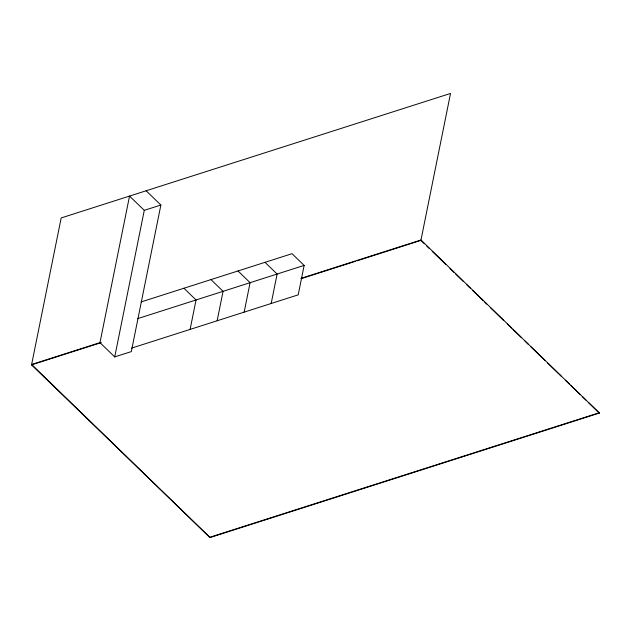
<?xml version="1.0" encoding="UTF-8"?>
<svg xmlns="http://www.w3.org/2000/svg" width="631" height="631" viewBox="0 0 631 631"><rect width="100%" height="100%" fill="white"/><g stroke="black" fill="none" stroke-linecap="round" stroke-linejoin="round"><path stroke-width="0.95" d="M300.892 278.397L420.98 240.001L599.371 413.068L210.02 537.557L31.55 364.876L61.183 217.932L450.526 93.443L420.901 240.395L424.442 243.818M114.724 356.901L144.278 210.336L129.536 196.075L99.982 342.633L114.724 356.901L131.319 351.593L160.873 205.036L146.132 190.767M190.112 329.414L196.044 299.962L183.936 288.241M217.135 320.777L223.074 291.325L210.959 279.604M244.158 312.132L250.097 282.68L237.982 270.959M210.02 537.557L31.629 364.489L101.055 342.294M271.18 303.495L277.119 274.043L265.004 262.322M141.131 301.926L292.027 253.686L304.142 265.399L298.203 294.851L131.485 348.154M144.278 210.336L160.873 205.036M137.424 318.71L304.142 265.399M31.55 364.876L100.976 342.68M301.752 278.492L355.229 261.392M357.099 260.792L420.901 240.395M210.099 537.17L599.45 412.682M426.564 245.877L429.395 248.614M432.235 251.359L445.691 264.373M449.935 268.483L454.186 272.6M455.606 273.964L463.391 281.505M466.932 284.936L470.474 288.359M472.603 290.418L483.22 300.695M484.64 302.06L486.761 304.118M490.303 307.542L503.759 320.564M507.3 323.987L511.552 328.104M512.971 329.469L521.466 337.695M525.008 341.119L528.549 344.55M530.671 346.6L544.837 360.309M547.669 363.046L561.125 376.068M565.376 380.177L569.627 384.287M571.039 385.659L580.252 394.572M582.374 396.623L585.915 400.054M588.747 402.791L599.371 413.068"/></g></svg>
